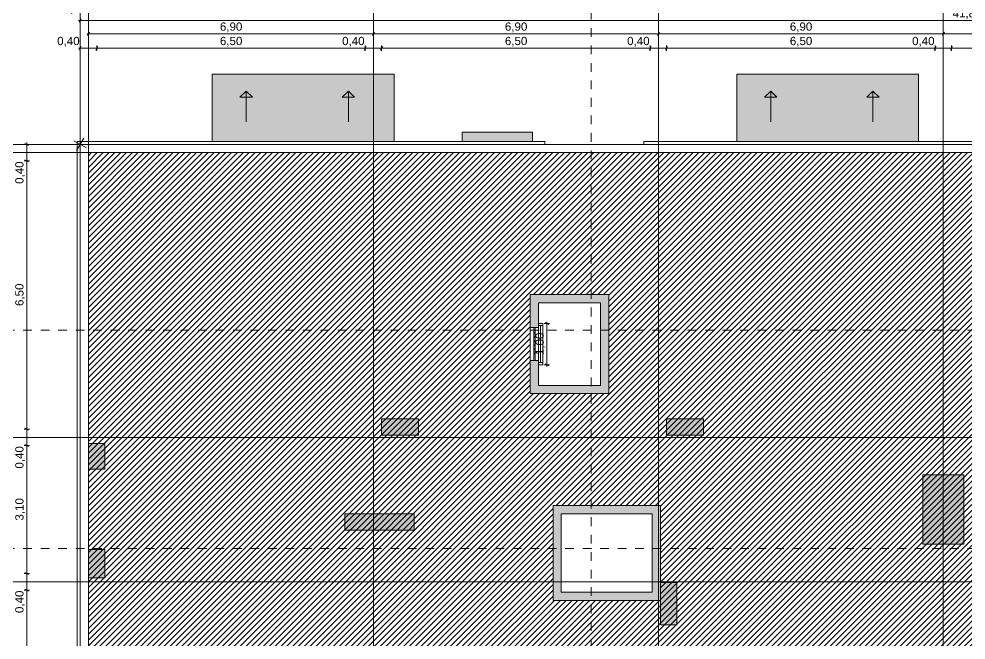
# Model space of a CAD drawing. Header units: metres. Extents: x 476297 to 476657, y 4620828 to 4621206.
# Drawn here: x 476389.17 to 476412.1, y 4621145.26 to 4621160.32 of the extents above; entities that cross this region are included whole.
import ezdxf

# ---------------------------------------------------------------- set-up
doc = ezdxf.new("R2010")
doc.units = ezdxf.units.M
doc.header["$MEASUREMENT"] = 0
doc.linetypes.add('Dashed', pattern=[0.423333, 0.211667, -0.211667])
for name, color, linetype in [('0_Pen_No__7', 7, 'Continuous'), ('2D Drafting - General_Pen_No__1', 7, 'Continuous'), ('2D Drafting - General_Pen_No__250', 7, 'Continuous'), ('2D Drafting - General_Pen_No__250_Pen_No__7', 7, 'Continuous'), ('Drawing & Figure', 7, 'Continuous'), ('G-Anno-Nplt', 7, 'Continuous'), ('New2D Drafting - General_Pen_No__250', 7, 'Continuous'), ('Newreg_nak', 7, 'Continuous'), ('Newshenobebi', 7, 'Continuous'), ('zoma', 7, 'Continuous'), ('zoma_Pen_No__5', 7, 'Continuous')]:
    doc.layers.add(name, color=color, linetype=linetype)
doc.styles.add('GENERATED_STYLE_2', font='arial.ttf')
doc.dimstyles.new('GENERATED_STYLE__1', dxfattribs={"dimtxt": 0.2, "dimasz": 0.064421, "dimexe": 0.18, "dimexo": 0.003, "dimgap": 0.09, "dimtad": 1, "dimtih": 1, "dimtoh": 1, "dimzin": 0, "dimdsep": 46, "dimtxsty": 'GENERATED_STYLE_2', "dimblk": 'ARROWHEAD_2', "dimblk1": 'ARROWHEAD_2', "dimblk2": 'ARROWHEAD_2', "dimcen": 0.09, "dimclrd": 142, "dimclre": 142, "dimclrt": 142, "dimadec": 0, "dimazin": 0, "dimtfac": 1, "dimtdec": 4, "dimtmove": 0, "dimatfit": 3, "dimfxl": 1, "dimtolj": 1, "dimtzin": 0, "dimarcsym": 0})
doc.dimstyles.new('GENERATED_STYLE__10', dxfattribs={"dimtxt": 0.5, "dimasz": 0.228, "dimexe": 0.18, "dimexo": 0.003, "dimgap": 0.09, "dimtad": 1, "dimtih": 1, "dimtoh": 1, "dimzin": 0, "dimdsep": 46, "dimtxsty": 'GENERATED_STYLE_2', "dimblk": 'ARROWHEAD_2', "dimblk1": 'ARROWHEAD_2', "dimblk2": 'ARROWHEAD_2', "dimcen": 0.09, "dimclrd": 1, "dimclre": 1, "dimclrt": 1, "dimadec": 0, "dimazin": 0, "dimtfac": 1, "dimtdec": 4, "dimtmove": 0, "dimatfit": 3, "dimfxl": 1, "dimtolj": 1, "dimtzin": 0, "dimarcsym": 0})
doc.dimstyles.new('GENERATED_STYLE__11', dxfattribs={"dimtxt": 0.2, "dimasz": 0.064421, "dimexe": 0.18, "dimexo": 0.003, "dimgap": 0.09, "dimtad": 1, "dimzin": 0, "dimdsep": 46, "dimtxsty": 'GENERATED_STYLE_2', "dimblk": 'ARROWHEAD_2', "dimblk1": 'ARROWHEAD_2', "dimblk2": 'ARROWHEAD_2', "dimcen": 0.09, "dimclrd": 142, "dimclre": 142, "dimclrt": 142, "dimadec": 0, "dimazin": 0, "dimtfac": 1, "dimtdec": 4, "dimtmove": 0, "dimatfit": 3, "dimfxl": 1, "dimtolj": 1, "dimtzin": 0, "dimarcsym": 0})
doc.dimstyles.new('GENERATED_STYLE__2', dxfattribs={"dimtxt": 0.2, "dimasz": 0.064421, "dimexe": 0.18, "dimexo": 0.003, "dimgap": 0.09, "dimtad": 1, "dimtih": 1, "dimtoh": 1, "dimzin": 0, "dimdsep": 46, "dimtxsty": 'GENERATED_STYLE_2', "dimblk": 'ARROWHEAD_2', "dimblk1": 'ARROWHEAD_2', "dimblk2": 'ARROWHEAD_2', "dimcen": 0.09, "dimclrd": 142, "dimclre": 142, "dimclrt": 142, "dimadec": 0, "dimazin": 0, "dimtfac": 1, "dimtdec": 4, "dimtmove": 2, "dimatfit": 3, "dimfxl": 1, "dimtolj": 1, "dimtzin": 0, "dimarcsym": 0})
doc.dimstyles.new('GENERATED_STYLE__9', dxfattribs={"dimtxt": 0.5, "dimasz": 0.228, "dimexe": 0.18, "dimexo": 0.003, "dimgap": 0.09, "dimtad": 1, "dimzin": 0, "dimdsep": 46, "dimtxsty": 'GENERATED_STYLE_2', "dimblk": 'ARROWHEAD_2', "dimblk1": 'ARROWHEAD_2', "dimblk2": 'ARROWHEAD_2', "dimcen": 0.09, "dimclrd": 1, "dimclre": 1, "dimclrt": 1, "dimadec": 0, "dimazin": 0, "dimtfac": 1, "dimtdec": 4, "dimtmove": 0, "dimatfit": 3, "dimfxl": 1, "dimtolj": 1, "dimtzin": 0, "dimarcsym": 0})

# ---------------------------------------------------------------- blocks, each defined once
blk = doc.blocks.new('*D384', base_point=(476844.527, 4621385.791))
at = {"layer": 'zoma', "color": 1, "linetype": 'Continuous', "lineweight": 0, "transparency": 16777216}
for p, q in [((476379.237, 4621157.052), (476379.237, 4621157.502)), ((476390.654, 4621157.052), (476390.654, 4621157.502)), ((476379.091, 4621157.277), (476379.237, 4621157.277)), ((476379.324, 4621157.427), (476379.151, 4621157.127)), ((476379.237, 4621157.277), (476390.654, 4621157.277)), ((476390.568, 4621157.127), (476390.741, 4621157.427)), ((476390.654, 4621157.277), (476390.801, 4621157.277))]:
    blk.add_line(p, q, dxfattribs=at)
at = {"layer": 'zoma', "color": 1, "lineweight": 0, "transparency": 16777216, "insert": (476384.091, 4621157.377), "char_height": 0.5, "attachment_point": 7, "style": 'GENERATED_STYLE_2'}
blk.add_mtext('\\A1;{\\pql;\\fArial CYR|b0|i0|c204|p34;68,46}', dxfattribs=at)
blk = doc.blocks.new('ARROWHEAD_2')
at = {"color": 0, "linetype": 'Continuous', "lineweight": 0}
for p, q in [((0, 0), (-1, 0)), ((-0.38, -0.66), (0.38, 0.66))]:
    blk.add_line(p, q, dxfattribs=at)
blk = doc.blocks.new('*D385', base_point=(476844.527, 4621385.791))
at = {"layer": 'zoma', "color": 1, "linetype": 'Continuous', "lineweight": 0, "transparency": 16777216}
for p, q in [((476390.804, 4621165.175), (476390.504, 4621165.348)), ((476390.654, 4621165.262), (476390.654, 4621165.408)), ((476390.879, 4621165.262), (476390.429, 4621165.262)), ((476390.654, 4621157.277), (476390.654, 4621165.262)), ((476390.879, 4621157.277), (476390.429, 4621157.277)), ((476390.504, 4621157.363), (476390.804, 4621157.19)), ((476390.654, 4621157.13), (476390.654, 4621157.277))]:
    blk.add_line(p, q, dxfattribs=at)
at = {"layer": 'zoma', "color": 1, "lineweight": 0, "transparency": 16777216, "insert": (476390.554, 4621160.414), "char_height": 0.5, "attachment_point": 7, "rotation": 89.9995, "style": 'GENERATED_STYLE_2'}
blk.add_mtext('\\A1;{\\pql;\\fArial CYR|b0|i0|c204|p34;54.31}', dxfattribs=at)
blk = doc.blocks.new('*D386', base_point=(476844.527, 4621385.791))
at = {"layer": 'zoma', "color": 142, "linetype": 'Continuous', "lineweight": 0, "transparency": 16777216}
for p, q in [((476390.813, 4621159.954), (476390.854, 4621159.954)), ((476390.879, 4621159.996), (476390.83, 4621159.911)), ((476390.854, 4621159.89), (476390.854, 4621160.017)), ((476390.854, 4621159.954), (476397.754, 4621159.954)), ((476397.779, 4621159.996), (476397.73, 4621159.911)), ((476397.754, 4621159.89), (476397.754, 4621160.017))]:
    blk.add_line(p, q, dxfattribs=at)
at = {"layer": 'zoma', "color": 142, "lineweight": 0, "transparency": 16777216, "insert": (476394.038, 4621159.994), "char_height": 0.2, "attachment_point": 7, "style": 'GENERATED_STYLE_2'}
blk.add_mtext('\\A1;{\\pql;\\fArial CYR|b0|i0|c204|p34;6,90}', dxfattribs=at)
blk = doc.blocks.new('*D387', base_point=(476844.527, 4621385.791))
at = {"layer": 'zoma', "color": 142, "linetype": 'Continuous', "lineweight": 0, "transparency": 16777216}
for p, q in [((476397.779, 4621159.996), (476397.73, 4621159.911)), ((476397.754, 4621159.89), (476397.754, 4621160.017)), ((476397.754, 4621159.954), (476404.654, 4621159.954)), ((476404.679, 4621159.996), (476404.63, 4621159.911)), ((476404.654, 4621159.89), (476404.654, 4621160.017))]:
    blk.add_line(p, q, dxfattribs=at)
at = {"layer": 'zoma', "color": 142, "lineweight": 0, "transparency": 16777216, "insert": (476400.938, 4621159.994), "char_height": 0.2, "attachment_point": 7, "style": 'GENERATED_STYLE_2'}
blk.add_mtext('\\A1;{\\pql;\\fArial CYR|b0|i0|c204|p34;6,90}', dxfattribs=at)
blk = doc.blocks.new('*D388', base_point=(476844.527, 4621385.791))
at = {"layer": 'zoma', "color": 142, "linetype": 'Continuous', "lineweight": 0, "transparency": 16777216}
for p, q in [((476404.679, 4621159.996), (476404.63, 4621159.911)), ((476404.654, 4621159.89), (476404.654, 4621160.017)), ((476404.654, 4621159.954), (476411.554, 4621159.954)), ((476411.579, 4621159.996), (476411.53, 4621159.911)), ((476411.554, 4621159.89), (476411.554, 4621160.017))]:
    blk.add_line(p, q, dxfattribs=at)
at = {"layer": 'zoma', "color": 142, "lineweight": 0, "transparency": 16777216, "insert": (476407.838, 4621159.994), "char_height": 0.2, "attachment_point": 7, "style": 'GENERATED_STYLE_2'}
blk.add_mtext('\\A1;{\\pql;\\fArial CYR|b0|i0|c204|p34;6,90}', dxfattribs=at)
blk = doc.blocks.new('*D389', base_point=(476844.527, 4621385.791))
at = {"layer": 'zoma', "color": 142, "linetype": 'Continuous', "lineweight": 0, "transparency": 16777216}
for p, q in [((476411.579, 4621159.996), (476411.53, 4621159.911)), ((476411.554, 4621159.89), (476411.554, 4621160.017)), ((476411.554, 4621159.954), (476418.454, 4621159.954)), ((476418.479, 4621159.996), (476418.43, 4621159.911)), ((476418.454, 4621159.89), (476418.454, 4621160.017))]:
    blk.add_line(p, q, dxfattribs=at)
at = {"layer": 'zoma', "color": 142, "lineweight": 0, "transparency": 16777216, "insert": (476414.738, 4621159.994), "char_height": 0.2, "attachment_point": 7, "style": 'GENERATED_STYLE_2'}
blk.add_mtext('\\A1;{\\pql;\\fArial CYR|b0|i0|c204|p34;6,90}', dxfattribs=at)
blk = doc.blocks.new('*D398', base_point=(476844.527, 4621385.791))
at = {"layer": 'zoma', "color": 142, "linetype": 'Continuous', "lineweight": 0, "transparency": 16777216}
for p, q in [((476388.986, 4621146.677), (476388.859, 4621146.677)), ((476388.88, 4621146.701), (476388.965, 4621146.652)), ((476388.923, 4621139.777), (476388.923, 4621146.677)), ((476388.986, 4621139.777), (476388.859, 4621139.777)), ((476388.88, 4621139.801), (476388.965, 4621139.752)), ((476388.923, 4621139.735), (476388.923, 4621139.777))]:
    blk.add_line(p, q, dxfattribs=at)
at = {"layer": 'zoma', "color": 142, "lineweight": 0, "transparency": 16777216, "insert": (476388.883, 4621142.96), "char_height": 0.2, "attachment_point": 7, "rotation": 90, "style": 'GENERATED_STYLE_2'}
blk.add_mtext('\\A1;{\\pql;\\fArial CYR|b0|i0|c204|p34;6,90}', dxfattribs=at)
blk = doc.blocks.new('*D399', base_point=(476844.527, 4621385.791))
at = {"layer": 'zoma', "color": 142, "linetype": 'Continuous', "lineweight": 0, "transparency": 16777216}
for p, q in [((476388.986, 4621150.177), (476388.859, 4621150.177)), ((476388.88, 4621150.201), (476388.965, 4621150.152)), ((476388.923, 4621146.677), (476388.923, 4621150.177)), ((476388.986, 4621146.677), (476388.859, 4621146.677)), ((476388.88, 4621146.701), (476388.965, 4621146.652))]:
    blk.add_line(p, q, dxfattribs=at)
at = {"layer": 'zoma', "color": 142, "lineweight": 0, "transparency": 16777216, "insert": (476388.883, 4621148.16), "char_height": 0.2, "attachment_point": 7, "rotation": 90, "style": 'GENERATED_STYLE_2'}
blk.add_mtext('\\A1;{\\pql;\\fArial CYR|b0|i0|c204|p34;3,50}', dxfattribs=at)
blk = doc.blocks.new('*D400', base_point=(476844.527, 4621385.791))
at = {"layer": 'zoma', "color": 142, "linetype": 'Continuous', "lineweight": 0, "transparency": 16777216}
for p, q in [((476388.986, 4621157.077), (476388.859, 4621157.077)), ((476388.965, 4621157.052), (476388.88, 4621157.101)), ((476388.923, 4621157.077), (476388.923, 4621157.118)), ((476388.923, 4621150.177), (476388.923, 4621157.077)), ((476388.986, 4621150.177), (476388.859, 4621150.177)), ((476388.88, 4621150.201), (476388.965, 4621150.152))]:
    blk.add_line(p, q, dxfattribs=at)
at = {"layer": 'zoma', "color": 142, "lineweight": 0, "transparency": 16777216, "insert": (476388.883, 4621153.36), "char_height": 0.2, "attachment_point": 7, "rotation": 90, "style": 'GENERATED_STYLE_2'}
blk.add_mtext('\\A1;{\\pql;\\fArial CYR|b0|i0|c204|p34;6,90}', dxfattribs=at)
blk = doc.blocks.new('*D426', base_point=(476844.527, 4621385.791))
at = {"layer": 'zoma', "color": 142, "linetype": 'Continuous', "lineweight": 0, "transparency": 16777216}
for p, q in [((476389.36, 4621146.477), (476389.36, 4621146.877)), ((476389.318, 4621146.501), (476389.402, 4621146.452)), ((476389.424, 4621146.477), (476389.296, 4621146.477)), ((476389.36, 4621139.977), (476389.36, 4621146.477)), ((476389.424, 4621139.977), (476389.296, 4621139.977)), ((476389.318, 4621140.001), (476389.402, 4621139.952)), ((476389.36, 4621139.577), (476389.36, 4621139.977))]:
    blk.add_line(p, q, dxfattribs=at)
at = {"layer": 'zoma', "color": 142, "lineweight": 0, "transparency": 16777216, "char_height": 0.2, "attachment_point": 7, "rotation": 89.9995, "style": 'GENERATED_STYLE_2'}
for s, insert in [('\\A1;{\\pql;\\fArial CYR|b0|i0|c204|p34;0,40}', (476389.32, 4621145.92)), ('\\A1;{\\pql;\\fArial CYR|b0|i0|c204|p34;6,50}', (476389.32, 4621142.96))]:
    blk.add_mtext(s, dxfattribs=dict(at, insert=insert))
blk = doc.blocks.new('*D427', base_point=(476844.527, 4621385.791))
at = {"layer": 'zoma', "color": 142, "linetype": 'Continuous', "lineweight": 0, "transparency": 16777216}
for p, q in [((476389.36, 4621146.877), (476389.36, 4621149.977)), ((476389.424, 4621146.877), (476389.296, 4621146.877)), ((476389.318, 4621146.901), (476389.402, 4621146.852)), ((476389.36, 4621146.477), (476389.36, 4621146.877)), ((476389.318, 4621146.501), (476389.402, 4621146.452)), ((476389.424, 4621146.477), (476389.296, 4621146.477))]:
    blk.add_line(p, q, dxfattribs=at)
blk = doc.blocks.new('*D428', base_point=(476844.527, 4621385.791))
at = {"layer": 'zoma', "color": 142, "linetype": 'Continuous', "lineweight": 0, "transparency": 16777216}
for p, q in [((476389.318, 4621150.001), (476389.402, 4621149.952)), ((476389.36, 4621146.877), (476389.36, 4621149.977)), ((476389.424, 4621146.877), (476389.296, 4621146.877)), ((476389.318, 4621146.901), (476389.402, 4621146.852))]:
    blk.add_line(p, q, dxfattribs=at)
at = {"layer": 'zoma', "color": 142, "lineweight": 0, "transparency": 16777216, "char_height": 0.2, "attachment_point": 7, "rotation": 89.9995, "style": 'GENERATED_STYLE_2'}
for s, insert in [('\\A1;{\\pql;\\fArial CYR|b0|i0|c204|p34;0,40}', (476389.32, 4621149.42)), ('\\A1;{\\pql;\\fArial CYR|b0|i0|c204|p34;3,10}', (476389.32, 4621148.16))]:
    blk.add_mtext(s, dxfattribs=dict(at, insert=insert))
blk = doc.blocks.new('*D429', base_point=(476844.527, 4621385.791))
at = {"layer": 'zoma', "color": 142, "linetype": 'Continuous', "lineweight": 0, "transparency": 16777216}
for p, q in [((476389.318, 4621150.401), (476389.402, 4621150.352)), ((476389.36, 4621149.977), (476389.36, 4621150.377)), ((476389.424, 4621149.977), (476389.297, 4621149.977)), ((476389.318, 4621150.001), (476389.402, 4621149.952)), ((476389.36, 4621146.877), (476389.36, 4621149.977))]:
    blk.add_line(p, q, dxfattribs=at)
blk = doc.blocks.new('*D430', base_point=(476844.527, 4621385.791))
at = {"layer": 'zoma', "color": 142, "linetype": 'Continuous', "lineweight": 0, "transparency": 16777216}
for p, q in [((476389.424, 4621156.877), (476389.297, 4621156.877)), ((476389.318, 4621156.901), (476389.403, 4621156.852)), ((476389.36, 4621150.377), (476389.36, 4621156.877)), ((476389.318, 4621150.401), (476389.402, 4621150.352)), ((476389.424, 4621150.377), (476389.297, 4621150.377)), ((476389.36, 4621149.977), (476389.36, 4621150.377))]:
    blk.add_line(p, q, dxfattribs=at)
at = {"layer": 'zoma', "color": 142, "lineweight": 0, "transparency": 16777216, "char_height": 0.2, "attachment_point": 7, "rotation": 89.9995, "style": 'GENERATED_STYLE_2'}
for s, insert in [('\\A1;{\\pql;\\fArial CYR|b0|i0|c204|p34;0,40}', (476389.32, 4621156.32)), ('\\A1;{\\pql;\\fArial CYR|b0|i0|c204|p34;6,50}', (476389.32, 4621153.36))]:
    blk.add_mtext(s, dxfattribs=dict(at, insert=insert))
blk = doc.blocks.new('*D431', base_point=(476844.527, 4621385.791))
at = {"layer": 'zoma', "color": 142, "linetype": 'Continuous', "lineweight": 0, "transparency": 16777216}
for p, q in [((476389.318, 4621156.901), (476389.403, 4621156.852)), ((476389.36, 4621150.377), (476389.36, 4621156.877))]:
    blk.add_line(p, q, dxfattribs=at)
blk = doc.blocks.new('*D432', base_point=(476844.527, 4621385.791))
at = {"layer": 'zoma', "color": 142, "linetype": 'Continuous', "lineweight": 0, "transparency": 16777216}
for p, q in [((476389.424, 4621157.277), (476389.297, 4621157.277)), ((476389.403, 4621157.252), (476389.318, 4621157.301)), ((476389.36, 4621157.277), (476389.36, 4621157.318)), ((476389.36, 4621156.877), (476389.36, 4621157.277)), ((476389.424, 4621156.877), (476389.297, 4621156.877)), ((476389.318, 4621156.901), (476389.403, 4621156.852)), ((476389.36, 4621150.377), (476389.36, 4621156.877))]:
    blk.add_line(p, q, dxfattribs=at)
blk = doc.blocks.new('*D433', base_point=(476844.527, 4621385.791))
at = {"layer": 'zoma', "color": 142, "linetype": 'Continuous', "lineweight": 0, "transparency": 16777216}
for p, q in [((476388.52, 4621157.277), (476388.393, 4621157.277)), ((476388.499, 4621157.252), (476388.414, 4621157.301)), ((476388.456, 4621157.277), (476388.456, 4621157.318)), ((476388.456, 4621139.507), (476388.456, 4621157.277)), ((476388.52, 4621139.507), (476388.392, 4621139.507)), ((476388.414, 4621139.531), (476388.498, 4621139.482)), ((476388.456, 4621139.465), (476388.456, 4621139.507))]:
    blk.add_line(p, q, dxfattribs=at)
at = {"layer": 'zoma', "color": 142, "lineweight": 0, "transparency": 16777216, "insert": (476388.416, 4621148.05), "char_height": 0.2, "attachment_point": 7, "rotation": 89.9995, "style": 'GENERATED_STYLE_2'}
blk.add_mtext('\\A1;{\\pql;\\fArial CYR|b0|i0|c204|p34;17,77}', dxfattribs=at)
blk = doc.blocks.new('*D434', base_point=(476844.527, 4621385.791))
at = {"layer": 'zoma', "color": 142, "linetype": 'Continuous', "lineweight": 0, "transparency": 16777216}
for p, q in [((476390.613, 4621159.605), (476390.654, 4621159.605)), ((476390.679, 4621159.648), (476390.63, 4621159.563)), ((476390.654, 4621159.542), (476390.654, 4621159.669)), ((476390.654, 4621159.605), (476391.054, 4621159.605)), ((476391.079, 4621159.648), (476391.03, 4621159.563)), ((476391.054, 4621159.542), (476391.054, 4621159.669))]:
    blk.add_line(p, q, dxfattribs=at)
at = {"layer": 'zoma', "color": 142, "lineweight": 0, "transparency": 16777216, "insert": (476390.098, 4621159.645), "char_height": 0.2, "attachment_point": 7, "style": 'GENERATED_STYLE_2'}
blk.add_mtext('\\A1;{\\pql;\\fArial CYR|b0|i0|c204|p34;0,40}', dxfattribs=at)
blk = doc.blocks.new('*D435', base_point=(476844.527, 4621385.791))
at = {"layer": 'zoma', "color": 142, "linetype": 'Continuous', "lineweight": 0, "transparency": 16777216}
for p, q in [((476391.079, 4621159.648), (476391.03, 4621159.563)), ((476391.054, 4621159.542), (476391.054, 4621159.669)), ((476391.054, 4621159.605), (476397.554, 4621159.605)), ((476397.579, 4621159.648), (476397.53, 4621159.563)), ((476397.554, 4621159.542), (476397.554, 4621159.669))]:
    blk.add_line(p, q, dxfattribs=at)
at = {"layer": 'zoma', "color": 142, "lineweight": 0, "transparency": 16777216, "char_height": 0.2, "attachment_point": 7, "style": 'GENERATED_STYLE_2'}
for s, insert in [('\\A1;{\\pql;\\fArial CYR|b0|i0|c204|p34;6,50}', (476394.038, 4621159.645)), ('\\A1;{\\pql;\\fArial CYR|b0|i0|c204|p34;0,40}', (476396.998, 4621159.645))]:
    blk.add_mtext(s, dxfattribs=dict(at, insert=insert))
blk = doc.blocks.new('*D436', base_point=(476844.527, 4621385.791))
at = {"layer": 'zoma', "color": 142, "linetype": 'Continuous', "lineweight": 0, "transparency": 16777216}
for p, q in [((476397.579, 4621159.648), (476397.53, 4621159.563)), ((476397.554, 4621159.542), (476397.554, 4621159.669)), ((476397.554, 4621159.605), (476397.954, 4621159.605)), ((476397.979, 4621159.648), (476397.93, 4621159.563)), ((476397.954, 4621159.542), (476397.954, 4621159.669))]:
    blk.add_line(p, q, dxfattribs=at)
blk = doc.blocks.new('*D437', base_point=(476844.527, 4621385.791))
at = {"layer": 'zoma', "color": 142, "linetype": 'Continuous', "lineweight": 0, "transparency": 16777216}
for p, q in [((476397.979, 4621159.648), (476397.93, 4621159.563)), ((476397.954, 4621159.542), (476397.954, 4621159.669)), ((476397.954, 4621159.605), (476404.454, 4621159.605)), ((476404.479, 4621159.648), (476404.43, 4621159.563)), ((476404.454, 4621159.542), (476404.454, 4621159.669))]:
    blk.add_line(p, q, dxfattribs=at)
at = {"layer": 'zoma', "color": 142, "lineweight": 0, "transparency": 16777216, "char_height": 0.2, "attachment_point": 7, "style": 'GENERATED_STYLE_2'}
for s, insert in [('\\A1;{\\pql;\\fArial CYR|b0|i0|c204|p34;6,50}', (476400.938, 4621159.645)), ('\\A1;{\\pql;\\fArial CYR|b0|i0|c204|p34;0,40}', (476403.898, 4621159.645))]:
    blk.add_mtext(s, dxfattribs=dict(at, insert=insert))
blk = doc.blocks.new('*D438', base_point=(476844.527, 4621385.791))
at = {"layer": 'zoma', "color": 142, "linetype": 'Continuous', "lineweight": 0, "transparency": 16777216}
for p, q in [((476404.479, 4621159.648), (476404.43, 4621159.563)), ((476404.454, 4621159.542), (476404.454, 4621159.669)), ((476404.454, 4621159.605), (476404.854, 4621159.605)), ((476404.879, 4621159.648), (476404.83, 4621159.563)), ((476404.854, 4621159.542), (476404.854, 4621159.669))]:
    blk.add_line(p, q, dxfattribs=at)
blk = doc.blocks.new('*D439', base_point=(476844.527, 4621385.791))
at = {"layer": 'zoma', "color": 142, "linetype": 'Continuous', "lineweight": 0, "transparency": 16777216}
for p, q in [((476404.879, 4621159.648), (476404.83, 4621159.563)), ((476404.854, 4621159.542), (476404.854, 4621159.669)), ((476404.854, 4621159.605), (476411.354, 4621159.605)), ((476411.379, 4621159.648), (476411.33, 4621159.563)), ((476411.354, 4621159.542), (476411.354, 4621159.669))]:
    blk.add_line(p, q, dxfattribs=at)
at = {"layer": 'zoma', "color": 142, "lineweight": 0, "transparency": 16777216, "char_height": 0.2, "attachment_point": 7, "style": 'GENERATED_STYLE_2'}
for s, insert in [('\\A1;{\\pql;\\fArial CYR|b0|i0|c204|p34;6,50}', (476407.838, 4621159.645)), ('\\A1;{\\pql;\\fArial CYR|b0|i0|c204|p34;0,40}', (476410.798, 4621159.645))]:
    blk.add_mtext(s, dxfattribs=dict(at, insert=insert))
blk = doc.blocks.new('*D440', base_point=(476844.527, 4621385.791))
at = {"layer": 'zoma', "color": 142, "linetype": 'Continuous', "lineweight": 0, "transparency": 16777216}
for p, q in [((476411.379, 4621159.648), (476411.33, 4621159.563)), ((476411.354, 4621159.542), (476411.354, 4621159.669)), ((476411.354, 4621159.605), (476411.754, 4621159.605)), ((476411.779, 4621159.648), (476411.73, 4621159.563)), ((476411.754, 4621159.542), (476411.754, 4621159.669))]:
    blk.add_line(p, q, dxfattribs=at)
blk = doc.blocks.new('*D441', base_point=(476844.527, 4621385.791))
at = {"layer": 'zoma', "color": 142, "linetype": 'Continuous', "lineweight": 0, "transparency": 16777216}
for p, q in [((476411.779, 4621159.648), (476411.73, 4621159.563)), ((476411.754, 4621159.542), (476411.754, 4621159.669)), ((476411.754, 4621159.605), (476418.254, 4621159.605)), ((476418.279, 4621159.648), (476418.23, 4621159.563)), ((476418.254, 4621159.542), (476418.254, 4621159.669))]:
    blk.add_line(p, q, dxfattribs=at)
at = {"layer": 'zoma', "color": 142, "lineweight": 0, "transparency": 16777216, "char_height": 0.2, "attachment_point": 7, "style": 'GENERATED_STYLE_2'}
for s, insert in [('\\A1;{\\pql;\\fArial CYR|b0|i0|c204|p34;6,50}', (476414.738, 4621159.645)), ('\\A1;{\\pql;\\fArial CYR|b0|i0|c204|p34;0,40}', (476417.698, 4621159.645))]:
    blk.add_mtext(s, dxfattribs=dict(at, insert=insert))
blk = doc.blocks.new('*D447', base_point=(476844.527, 4621385.791))
at = {"layer": 'zoma', "color": 142, "linetype": 'Continuous', "lineweight": 0, "transparency": 16777216}
for p, q in [((476390.613, 4621160.277), (476390.654, 4621160.277)), ((476390.679, 4621160.319), (476390.63, 4621160.235)), ((476390.654, 4621160.213), (476390.654, 4621160.341)), ((476390.654, 4621160.277), (476432.454, 4621160.277)), ((476432.43, 4621160.235), (476432.479, 4621160.319)), ((476432.454, 4621160.213), (476432.454, 4621160.341)), ((476432.454, 4621160.277), (476432.496, 4621160.277))]:
    blk.add_line(p, q, dxfattribs=at)
at = {"layer": 'zoma', "color": 142, "lineweight": 0, "transparency": 16777216, "insert": (476411.778, 4621160.317), "char_height": 0.2, "attachment_point": 7, "style": 'GENERATED_STYLE_2'}
blk.add_mtext('\\A1;{\\pql;\\fArial CYR|b0|i0|c204|p34;41,80}', dxfattribs=at)
blk = doc.blocks.new('*D449', base_point=(476844.527, 4621385.791))
at = {"layer": 'zoma', "color": 142, "linetype": 'Continuous', "lineweight": 0, "transparency": 16777216}
for p, q in [((476402.021, 4621152.937), (476401.893, 4621152.937)), ((476401.999, 4621152.912), (476401.915, 4621152.961)), ((476401.957, 4621152.937), (476401.957, 4621152.978)), ((476401.957, 4621151.937), (476401.957, 4621152.937)), ((476402.021, 4621151.937), (476401.893, 4621151.937)), ((476401.915, 4621151.961), (476401.999, 4621151.912)), ((476401.957, 4621151.895), (476401.957, 4621151.937))]:
    blk.add_line(p, q, dxfattribs=at)
at = {"layer": 'zoma', "color": 142, "lineweight": 0, "transparency": 16777216, "insert": (476401.917, 4621152.171), "char_height": 0.2, "attachment_point": 7, "rotation": 90, "style": 'GENERATED_STYLE_2'}
blk.add_mtext('\\A1;{\\pql;\\fArial CYR|b0|i0|c204|p34;1,00}', dxfattribs=at)
blk = doc.blocks.new('*D477', base_point=(476844.527, 4621385.791))
at = {"layer": 'zoma', "color": 142, "linetype": 'Continuous', "lineweight": 0, "transparency": 16777216}
for p, q in [((476390.613, 4621175.047), (476390.654, 4621175.047)), ((476390.679, 4621175.089), (476390.63, 4621175.004)), ((476390.654, 4621174.983), (476390.654, 4621175.11)), ((476390.654, 4621175.047), (476391.054, 4621175.047)), ((476391.079, 4621175.089), (476391.03, 4621175.004)), ((476391.054, 4621174.983), (476391.054, 4621175.11))]:
    blk.add_line(p, q, dxfattribs=at)
at = {"layer": 'zoma', "color": 142, "lineweight": 0, "transparency": 16777216, "insert": (476390.098, 4621175.087), "char_height": 0.2, "attachment_point": 7, "style": 'GENERATED_STYLE_2'}
blk.add_mtext('\\A1;{\\pql;\\fArial CYR|b0|i0|c204|p34;0,40}', dxfattribs=at)
blk = doc.blocks.new('*D478', base_point=(476844.527, 4621385.791))
at = {"layer": 'zoma', "color": 142, "linetype": 'Continuous', "lineweight": 0, "transparency": 16777216}
for p, q in [((476391.079, 4621175.089), (476391.03, 4621175.004)), ((476391.054, 4621174.983), (476391.054, 4621175.11)), ((476391.054, 4621175.047), (476397.554, 4621175.047)), ((476397.579, 4621175.089), (476397.53, 4621175.004)), ((476397.554, 4621174.983), (476397.554, 4621175.11))]:
    blk.add_line(p, q, dxfattribs=at)
at = {"layer": 'zoma', "color": 142, "lineweight": 0, "transparency": 16777216, "char_height": 0.2, "attachment_point": 7, "style": 'GENERATED_STYLE_2'}
for s, insert in [('\\A1;{\\pql;\\fArial CYR|b0|i0|c204|p34;6,50}', (476394.038, 4621175.087)), ('\\A1;{\\pql;\\fArial CYR|b0|i0|c204|p34;0,40}', (476396.998, 4621175.087))]:
    blk.add_mtext(s, dxfattribs=dict(at, insert=insert))
blk = doc.blocks.new('*D479', base_point=(476844.527, 4621385.791))
at = {"layer": 'zoma', "color": 142, "linetype": 'Continuous', "lineweight": 0, "transparency": 16777216}
for p, q in [((476397.579, 4621175.089), (476397.53, 4621175.004)), ((476397.554, 4621174.983), (476397.554, 4621175.11)), ((476397.554, 4621175.047), (476397.954, 4621175.047)), ((476397.979, 4621175.089), (476397.93, 4621175.004)), ((476397.954, 4621174.983), (476397.954, 4621175.11))]:
    blk.add_line(p, q, dxfattribs=at)
blk = doc.blocks.new('*D480', base_point=(476844.527, 4621385.791))
at = {"layer": 'zoma', "color": 142, "linetype": 'Continuous', "lineweight": 0, "transparency": 16777216}
for p, q in [((476397.979, 4621175.089), (476397.93, 4621175.004)), ((476397.954, 4621174.983), (476397.954, 4621175.11)), ((476397.954, 4621175.047), (476404.454, 4621175.047)), ((476404.479, 4621175.089), (476404.43, 4621175.004)), ((476404.454, 4621174.983), (476404.454, 4621175.11))]:
    blk.add_line(p, q, dxfattribs=at)
at = {"layer": 'zoma', "color": 142, "lineweight": 0, "transparency": 16777216, "char_height": 0.2, "attachment_point": 7, "style": 'GENERATED_STYLE_2'}
for s, insert in [('\\A1;{\\pql;\\fArial CYR|b0|i0|c204|p34;6,50}', (476400.938, 4621175.087)), ('\\A1;{\\pql;\\fArial CYR|b0|i0|c204|p34;0,40}', (476403.898, 4621175.087))]:
    blk.add_mtext(s, dxfattribs=dict(at, insert=insert))
blk = doc.blocks.new('*D481', base_point=(476844.527, 4621385.791))
at = {"layer": 'zoma', "color": 142, "linetype": 'Continuous', "lineweight": 0, "transparency": 16777216}
for p, q in [((476404.479, 4621175.089), (476404.43, 4621175.004)), ((476404.454, 4621174.983), (476404.454, 4621175.11)), ((476404.454, 4621175.047), (476404.854, 4621175.047)), ((476404.879, 4621175.089), (476404.83, 4621175.004)), ((476404.854, 4621174.983), (476404.854, 4621175.11))]:
    blk.add_line(p, q, dxfattribs=at)
blk = doc.blocks.new('*D482', base_point=(476844.527, 4621385.791))
at = {"layer": 'zoma', "color": 142, "linetype": 'Continuous', "lineweight": 0, "transparency": 16777216}
for p, q in [((476404.879, 4621175.089), (476404.83, 4621175.004)), ((476404.854, 4621174.983), (476404.854, 4621175.11)), ((476404.854, 4621175.047), (476411.354, 4621175.047)), ((476411.379, 4621175.089), (476411.33, 4621175.004)), ((476411.354, 4621174.983), (476411.354, 4621175.11))]:
    blk.add_line(p, q, dxfattribs=at)
at = {"layer": 'zoma', "color": 142, "lineweight": 0, "transparency": 16777216, "char_height": 0.2, "attachment_point": 7, "style": 'GENERATED_STYLE_2'}
for s, insert in [('\\A1;{\\pql;\\fArial CYR|b0|i0|c204|p34;6,50}', (476407.838, 4621175.087)), ('\\A1;{\\pql;\\fArial CYR|b0|i0|c204|p34;0,40}', (476410.798, 4621175.087))]:
    blk.add_mtext(s, dxfattribs=dict(at, insert=insert))
blk = doc.blocks.new('*D483', base_point=(476844.527, 4621385.791))
at = {"layer": 'zoma', "color": 142, "linetype": 'Continuous', "lineweight": 0, "transparency": 16777216}
for p, q in [((476411.379, 4621175.089), (476411.33, 4621175.004)), ((476411.354, 4621174.983), (476411.354, 4621175.11)), ((476411.354, 4621175.047), (476411.754, 4621175.047)), ((476411.779, 4621175.089), (476411.73, 4621175.004)), ((476411.754, 4621174.983), (476411.754, 4621175.11))]:
    blk.add_line(p, q, dxfattribs=at)
blk = doc.blocks.new('*D484', base_point=(476844.527, 4621385.791))
at = {"layer": 'zoma', "color": 142, "linetype": 'Continuous', "lineweight": 0, "transparency": 16777216}
for p, q in [((476411.779, 4621175.089), (476411.73, 4621175.004)), ((476411.754, 4621174.983), (476411.754, 4621175.11)), ((476411.754, 4621175.047), (476418.254, 4621175.047)), ((476418.279, 4621175.089), (476418.23, 4621175.004)), ((476418.254, 4621174.983), (476418.254, 4621175.11))]:
    blk.add_line(p, q, dxfattribs=at)
at = {"layer": 'zoma', "color": 142, "lineweight": 0, "transparency": 16777216, "char_height": 0.2, "attachment_point": 7, "style": 'GENERATED_STYLE_2'}
for s, insert in [('\\A1;{\\pql;\\fArial CYR|b0|i0|c204|p34;6,50}', (476414.738, 4621175.087)), ('\\A1;{\\pql;\\fArial CYR|b0|i0|c204|p34;0,40}', (476417.698, 4621175.087))]:
    blk.add_mtext(s, dxfattribs=dict(at, insert=insert))

msp = doc.modelspace()

# ---------------------------------------------------------------- hatches: boundary and pattern name
at = {"layer": '0_Pen_No__7', "linetype": 'Continuous', "lineweight": 0}
h = msp.add_hatch(dxfattribs=at)
h.set_pattern_fill('COMMON_BRICK', color=251, style=0, pattern_type=2)
h.set_pattern_definition([(225, (476437.30064, 4621162.86134), (-0.07071068, 0.07071068), [])])
h.paths.add_polyline_path([(476432.254, 4621157.077), (476390.854, 4621157.077), (476390.854, 4621139.777), (476432.254, 4621139.777)])
h.paths.add_polyline_path([(476421.554, 4621153.637), (476421.554, 4621151.236), (476419.654, 4621151.236), (476419.654, 4621153.637)], flags=0)
h.paths.add_polyline_path([(476421.005, 4621148.527), (476418.405, 4621148.527), (476418.405, 4621146.227), (476421.005, 4621146.227)], flags=0)
h.paths.add_polyline_path([(476404.704, 4621148.527), (476402.104, 4621148.527), (476402.104, 4621146.227), (476404.704, 4621146.227)], flags=0)
h.paths.add_polyline_path([(476403.454, 4621153.637), (476403.454, 4621151.236), (476401.554, 4621151.236), (476401.554, 4621153.637)], flags=0)
at = {"layer": '2D Drafting - General_Pen_No__250', "linetype": 'Continuous', "lineweight": 0}
h = msp.add_hatch(color=152, dxfattribs=at)
h.paths.add_polyline_path([(476404.704, 4621148.527), (476402.104, 4621148.527), (476402.104, 4621146.227), (476404.704, 4621146.227)])
h.paths.add_polyline_path([(476404.504, 4621146.426), (476402.304, 4621146.427), (476402.304, 4621148.327), (476404.504, 4621148.327)], flags=0)
at = {"layer": '2D Drafting - General_Pen_No__250_Pen_No__7', "linetype": 'Continuous', "lineweight": 0}
msp.add_hatch(color=7, dxfattribs=at).paths.add_polyline_path([(476401.554, 4621153.637), (476403.454, 4621153.637), (476403.454, 4621151.236), (476401.554, 4621151.236), (476401.554, 4621152.037), (476401.754, 4621152.037), (476401.754, 4621151.437), (476403.254, 4621151.437), (476403.254, 4621153.437), (476401.754, 4621153.437), (476401.754, 4621152.837), (476401.554, 4621152.837)])
at = {"layer": 'G-Anno-Nplt', "linetype": 'Continuous', "lineweight": 0}
for points in [[(476398.254, 4621158.977), (476398.254, 4621157.346), (476393.854, 4621157.346), (476393.854, 4621158.977)], [(476410.954, 4621158.977), (476410.954, 4621157.347), (476406.554, 4621157.347), (476406.554, 4621158.977)], [(476401.604, 4621157.576), (476401.604, 4621157.347), (476399.904, 4621157.347), (476399.904, 4621157.576)]]:
    msp.add_hatch(color=253, dxfattribs=at).paths.add_polyline_path(points)
at = {"layer": 'New2D Drafting - General_Pen_No__250', "linetype": 'Continuous', "lineweight": 0}
for points in [[(476398.844, 4621150.627), (476397.954, 4621150.627), (476397.954, 4621150.227), (476398.844, 4621150.227)], [(476405.744, 4621150.627), (476404.854, 4621150.627), (476404.854, 4621150.227), (476405.744, 4621150.227)], [(476391.254, 4621150.027), (476390.854, 4621150.027), (476390.854, 4621149.406), (476391.254, 4621149.406)], [(476411.054, 4621147.586), (476412.054, 4621147.586), (476412.054, 4621149.267), (476411.054, 4621149.267)], [(476398.744, 4621148.327), (476397.064, 4621148.327), (476397.064, 4621147.927), (476398.744, 4621147.927)], [(476391.254, 4621146.776), (476391.254, 4621147.458), (476390.854, 4621147.458), (476390.854, 4621146.776)], [(476405.104, 4621146.659), (476404.704, 4621146.659), (476404.704, 4621145.636), (476405.104, 4621145.636)]]:
    msp.add_hatch(color=7, dxfattribs=at).paths.add_polyline_path(points)

# ---------------------------------------------------------------- linework, layer by layer
at = {"layer": '0_Pen_No__7', "color": 7, "linetype": 'Continuous', "lineweight": 0, "flags": 128}
for points in [[(476394.674, 4621157.819), (476394.674, 4621158.569), (476394.524, 4621158.419), (476394.824, 4621158.419), (476394.674, 4621158.569)], [(476397.149, 4621157.819), (476397.149, 4621158.569), (476396.999, 4621158.419), (476397.299, 4621158.419), (476397.149, 4621158.569)], [(476407.374, 4621157.819), (476407.374, 4621158.569), (476407.224, 4621158.419), (476407.524, 4621158.419), (476407.374, 4621158.569)], [(476409.849, 4621157.819), (476409.849, 4621158.569), (476409.699, 4621158.419), (476409.999, 4621158.419), (476409.849, 4621158.569)], [(476432.254, 4621157.077), (476390.854, 4621157.077), (476390.854, 4621139.777), (476432.254, 4621139.777)], [(476403.454, 4621153.637), (476403.454, 4621151.236), (476401.554, 4621151.236), (476401.554, 4621153.637)], [(476404.704, 4621148.527), (476402.104, 4621148.527), (476402.104, 4621146.227), (476404.704, 4621146.227)], [(476404.704, 4621146.227), (476402.104, 4621146.227), (476402.104, 4621148.527), (476404.704, 4621148.527)], [(476404.504, 4621146.427), (476402.304, 4621146.427), (476402.304, 4621148.326), (476404.504, 4621148.326)]]:
    msp.add_lwpolyline(points, close=True, dxfattribs=at)
at = {"layer": '2D Drafting - General_Pen_No__1', "color": 7, "linetype": 'Continuous', "lineweight": 0, "flags": 128}
msp.add_lwpolyline([(476401.554, 4621152.037), (476401.554, 4621152.837), (476401.754, 4621152.837), (476401.754, 4621152.037)], close=True, dxfattribs=at)
at = {"layer": '2D Drafting - General_Pen_No__1', "color": 7, "linetype": 'Continuous', "lineweight": 0}
for centre in [(476401.654, 4621152.71), (476401.654, 4621152.61), (476401.654, 4621152.51), (476401.654, 4621152.41), (476401.654, 4621152.31), (476401.654, 4621152.21)]:
    msp.add_circle(centre, 0.015, dxfattribs=at)
at = {"layer": '2D Drafting - General_Pen_No__250_Pen_No__7', "color": 7, "linetype": 'Continuous', "lineweight": 0, "flags": 128}
for points in [[(476432.454, 4621157.277), (476418.254, 4621157.276), (476404.854, 4621157.276), (476401.554, 4621157.276), (476390.654, 4621157.277), (476390.654, 4621139.577), (476432.454, 4621139.577)], [(476432.254, 4621157.077), (476390.854, 4621157.077), (476390.854, 4621139.777), (476432.254, 4621139.777)], [(476401.554, 4621153.637), (476403.454, 4621153.637), (476403.454, 4621151.236), (476401.554, 4621151.236), (476401.554, 4621152.037), (476401.754, 4621152.037), (476401.754, 4621151.437), (476403.254, 4621151.437), (476403.254, 4621153.437), (476401.754, 4621153.437), (476401.754, 4621152.837), (476401.554, 4621152.837)]]:
    msp.add_lwpolyline(points, close=True, dxfattribs=at)
at = {"layer": 'Drawing & Figure', "color": 7, "linetype": 'Continuous', "lineweight": 0}
for p, q in [((476401.639, 4621152.837), (476401.639, 4621152.037)), ((476401.669, 4621152.037), (476401.669, 4621152.837))]:
    msp.add_line(p, q, dxfattribs=at)
at = {"layer": 'G-Anno-Nplt', "color": 7, "linetype": 'Continuous', "lineweight": 0, "flags": 128}
for points in [[(476398.254, 4621158.977), (476398.254, 4621157.346), (476393.854, 4621157.346), (476393.854, 4621158.977)], [(476410.954, 4621158.977), (476410.954, 4621157.347), (476406.554, 4621157.347), (476406.554, 4621158.977)], [(476401.604, 4621157.576), (476401.604, 4621157.347), (476399.904, 4621157.347), (476399.904, 4621157.576)]]:
    msp.add_lwpolyline(points, close=True, dxfattribs=at)
at = {"layer": 'New2D Drafting - General_Pen_No__250', "color": 7, "linetype": 'Continuous', "lineweight": 0, "flags": 128}
for points in [[(476398.844, 4621150.627), (476397.954, 4621150.627), (476397.954, 4621150.227), (476398.844, 4621150.227)], [(476405.744, 4621150.627), (476404.854, 4621150.627), (476404.854, 4621150.227), (476405.744, 4621150.227)], [(476391.254, 4621150.027), (476390.854, 4621150.027), (476390.854, 4621149.406), (476391.254, 4621149.406)], [(476411.054, 4621147.586), (476412.054, 4621147.586), (476412.054, 4621149.267), (476411.054, 4621149.267)], [(476398.744, 4621148.327), (476397.064, 4621148.327), (476397.064, 4621147.927), (476398.744, 4621147.927)], [(476391.254, 4621146.776), (476391.254, 4621147.458), (476390.854, 4621147.458), (476390.854, 4621146.776)], [(476405.104, 4621146.659), (476404.704, 4621146.659), (476404.704, 4621145.636), (476405.104, 4621145.636)]]:
    msp.add_lwpolyline(points, close=True, dxfattribs=at)
at = {"layer": 'Newreg_nak', "color": 7, "linetype": 'Continuous', "lineweight": 0, "flags": 128}
for points in [[(476397.954, 4621139.577), (476397.954, 4621139.507), (476390.584, 4621139.507), (476390.584, 4621157.347), (476401.904, 4621157.346), (476401.904, 4621157.277)], [(476404.304, 4621157.277), (476404.304, 4621157.347), (476418.804, 4621157.347), (476418.804, 4621157.277)]]:
    msp.add_lwpolyline(points, dxfattribs=at)
at = {"layer": 'Newshenobebi', "color": 1, "linetype": 'Dashed', "lineweight": 0}
for points in [[(476403.031, 4621137.022), (476403.031, 4621161.85)], [(476436.901, 4621152.772), (476385.828, 4621152.772)], [(476436.901, 4621147.487), (476385.828, 4621147.487)]]:
    msp.add_lwpolyline(points, dxfattribs=at)
at = {"layer": 'Newshenobebi', "color": 7, "linetype": 'Dashed', "lineweight": 0}
for points in [[(476401.754, 4621152.887), (476401.754, 4621152.937), (476401.854, 4621152.937), (476401.854, 4621152.887)], [(476401.754, 4621151.937), (476401.754, 4621151.987), (476401.854, 4621151.987), (476401.854, 4621151.937)]]:
    msp.add_lwpolyline(points, close=True, dxfattribs=at)
at = {"layer": 'Newshenobebi', "color": 7, "linetype": 'Continuous', "lineweight": 0}
msp.add_lwpolyline([(476401.804, 4621151.987), (476401.804, 4621152.887), (476401.854, 4621152.887), (476401.854, 4621151.987)], close=True, dxfattribs=at)
at = {"layer": 'zoma_Pen_No__5', "color": 5, "linetype": 'Continuous', "lineweight": 0}
for p, q in [((476390.854, 4621160.786), (476390.854, 4621136.075)), ((476397.754, 4621160.786), (476397.754, 4621136.075)), ((476404.654, 4621160.786), (476404.654, 4621136.075)), ((476411.554, 4621160.786), (476411.554, 4621136.075)), ((476386.774, 4621157.077), (476436.66, 4621157.077)), ((476386.774, 4621157.077), (476436.66, 4621157.077)), ((476386.774, 4621150.177), (476436.66, 4621150.177)), ((476386.774, 4621150.177), (476436.66, 4621150.177)), ((476386.774, 4621146.677), (476436.66, 4621146.677)), ((476386.774, 4621146.677), (476436.66, 4621146.677))]:
    msp.add_line(p, q, dxfattribs=at)

# ---------------------------------------------------------------- dimensions: what is measured, and where the dimension line sits
at = {"layer": 'zoma', "color": 142, "linetype": 'Continuous', "lineweight": 0}
for base, p1, p2, dimstyle, picture, middle in [((476391.054, 4621175.047), (476390.654, 4621142.341), (476391.054, 4621142.341), 'GENERATED_STYLE__1', '*D477', (476390.357, 4621175.187)), ((476397.554, 4621175.047), (476391.054, 4621142.341), (476397.554, 4621141.941), 'GENERATED_STYLE__1', '*D478', (476394.298, 4621175.187)), ((476397.954, 4621175.047), (476397.554, 4621141.941), (476397.954, 4621141.941), 'GENERATED_STYLE__1', '*D479', (476397.257, 4621175.187)), ((476404.454, 4621175.047), (476397.954, 4621141.941), (476404.454, 4621141.941), 'GENERATED_STYLE__1', '*D480', (476401.198, 4621175.187)), ((476404.854, 4621175.047), (476404.454, 4621141.941), (476404.854, 4621141.941), 'GENERATED_STYLE__1', '*D481', (476404.157, 4621175.187)), ((476411.354, 4621175.047), (476404.854, 4621141.941), (476411.354, 4621141.941), 'GENERATED_STYLE__1', '*D482', (476408.098, 4621175.187)), ((476411.754, 4621175.047), (476411.354, 4621141.941), (476411.754, 4621141.941), 'GENERATED_STYLE__1', '*D483', (476411.057, 4621175.187)), ((476418.254, 4621175.047), (476411.754, 4621141.941), (476418.254, 4621141.941), 'GENERATED_STYLE__1', '*D484', (476414.998, 4621175.187)), ((476432.454, 4621160.277), (476390.654, 4621158.418), (476432.454, 4621158.418), 'GENERATED_STYLE__2', '*D447', (476412.114, 4621160.417)), ((476397.754, 4621159.954), (476390.854, 4621158.315), (476397.754, 4621158.315), 'GENERATED_STYLE__1', '*D386', (476394.298, 4621160.094)), ((476404.654, 4621159.954), (476397.754, 4621158.315), (476404.654, 4621158.315), 'GENERATED_STYLE__1', '*D387', (476401.198, 4621160.094)), ((476411.554, 4621159.954), (476404.654, 4621158.315), (476411.554, 4621158.315), 'GENERATED_STYLE__1', '*D388', (476408.098, 4621160.094)), ((476418.454, 4621159.954), (476411.554, 4621158.315), (476418.454, 4621158.315), 'GENERATED_STYLE__1', '*D389', (476414.998, 4621160.094)), ((476391.054, 4621159.605), (476390.654, 4621158.103), (476391.054, 4621158.103), 'GENERATED_STYLE__1', '*D434', (476390.357, 4621159.745)), ((476397.554, 4621159.605), (476391.054, 4621158.103), (476397.554, 4621158.103), 'GENERATED_STYLE__1', '*D435', (476394.298, 4621159.745)), ((476404.454, 4621159.605), (476397.954, 4621158.103), (476404.454, 4621158.103), 'GENERATED_STYLE__1', '*D437', (476401.198, 4621159.745)), ((476411.354, 4621159.605), (476404.854, 4621158.103), (476411.354, 4621158.103), 'GENERATED_STYLE__1', '*D439', (476408.098, 4621159.745)), ((476418.254, 4621159.605), (476411.754, 4621158.103), (476418.254, 4621158.103), 'GENERATED_STYLE__1', '*D441', (476414.998, 4621159.745)), ((476397.954, 4621159.605), (476397.554, 4621158.103), (476397.954, 4621158.103), 'GENERATED_STYLE__1', '*D436', (476397.257, 4621159.745)), ((476404.854, 4621159.605), (476404.454, 4621158.103), (476404.854, 4621158.103), 'GENERATED_STYLE__1', '*D438', (476404.157, 4621159.745)), ((476411.754, 4621159.605), (476411.354, 4621158.103), (476411.754, 4621158.103), 'GENERATED_STYLE__1', '*D440', (476411.057, 4621159.745))]:
    dim = msp.add_linear_dim(base=base, p1=p1, p2=p2, dimstyle=dimstyle, dxfattribs=at)
    dim.commit()
    dim.dimension.update_dxf_attribs({"geometry": picture, "text_midpoint": middle, "dimtype": 160})
at = {"layer": 'zoma', "color": 1, "linetype": 'Continuous', "lineweight": 0}
dim = msp.add_linear_dim(base=(476390.654, 4621165.262), p1=(476390.654, 4621157.277), p2=(476390.654, 4621165.262), angle=89.9995, text='54.31', dimstyle='GENERATED_STYLE__9', dxfattribs=at)
dim.commit()
dim.dimension.update_dxf_attribs({"geometry": '*D385', "text_midpoint": (476390.304, 4621161.254), "dimtype": 160, "text_rotation": 89.9995})
dim = msp.add_linear_dim(base=(476390.654, 4621157.277), p1=(476379.237, 4621157.277), p2=(476390.654, 4621157.277), text='68,46', dimstyle='GENERATED_STYLE__10', dxfattribs=at)
dim.commit()
dim.dimension.update_dxf_attribs({"geometry": '*D384', "text_midpoint": (476384.931, 4621157.627), "dimtype": 160})
at = {"layer": 'zoma', "color": 142, "linetype": 'Continuous', "lineweight": 0}
for base, p1, p2, angle, picture, middle, turn in [((476388.456, 4621157.277), (476390.584, 4621139.507), (476390.654, 4621157.277), 89.9995, '*D433', (476388.316, 4621148.386), 89.9995), ((476389.36, 4621157.277), (476391.256, 4621156.877), (476391.256, 4621157.277), 89.9995, '*D432', (476389.22, 4621156.58), 89.9995), ((476388.923, 4621157.077), (476390.584, 4621150.177), (476390.584, 4621157.077), 90, '*D400', (476388.783, 4621153.62), 90), ((476389.36, 4621156.877), (476391.356, 4621150.377), (476389.36, 4621156.877), 89.9995, '*D430', (476389.22, 4621153.62), 89.9995), ((476389.36, 4621156.877), (476389.36, 4621156.877), (476391.256, 4621156.877), 89.9995, '*D431', (476389.22, 4621156.87), 89.9995), ((476401.957, 4621152.937), (476402.345, 4621151.937), (476402.345, 4621152.937), 90, '*D449', (476401.817, 4621152.43), 90), ((476389.36, 4621150.377), (476391.356, 4621149.977), (476391.356, 4621150.377), 89.9995, '*D429', (476389.22, 4621149.68), 89.9995), ((476388.923, 4621150.177), (476390.375, 4621146.677), (476390.584, 4621150.177), 90, '*D399', (476388.783, 4621148.42), 90), ((476389.36, 4621149.977), (476391.056, 4621146.877), (476391.356, 4621149.977), 89.9995, '*D428', (476389.22, 4621148.42), 89.9995), ((476389.36, 4621146.877), (476391.056, 4621146.477), (476391.056, 4621146.877), 89.9995, '*D427', (476389.22, 4621146.18), 89.9995), ((476389.36, 4621146.477), (476391.056, 4621139.977), (476391.056, 4621146.477), 89.9995, '*D426', (476389.22, 4621143.22), 89.9995), ((476388.923, 4621146.677), (476390.375, 4621139.777), (476390.375, 4621146.677), 90, '*D398', (476388.783, 4621143.22), 90)]:
    dim = msp.add_linear_dim(base=base, p1=p1, p2=p2, angle=angle, dimstyle='GENERATED_STYLE__11', dxfattribs=at)
    dim.commit()
    dim.dimension.update_dxf_attribs({"geometry": picture, "text_midpoint": middle, "dimtype": 160, "text_rotation": turn})

doc.saveas('drawing.dxf')
